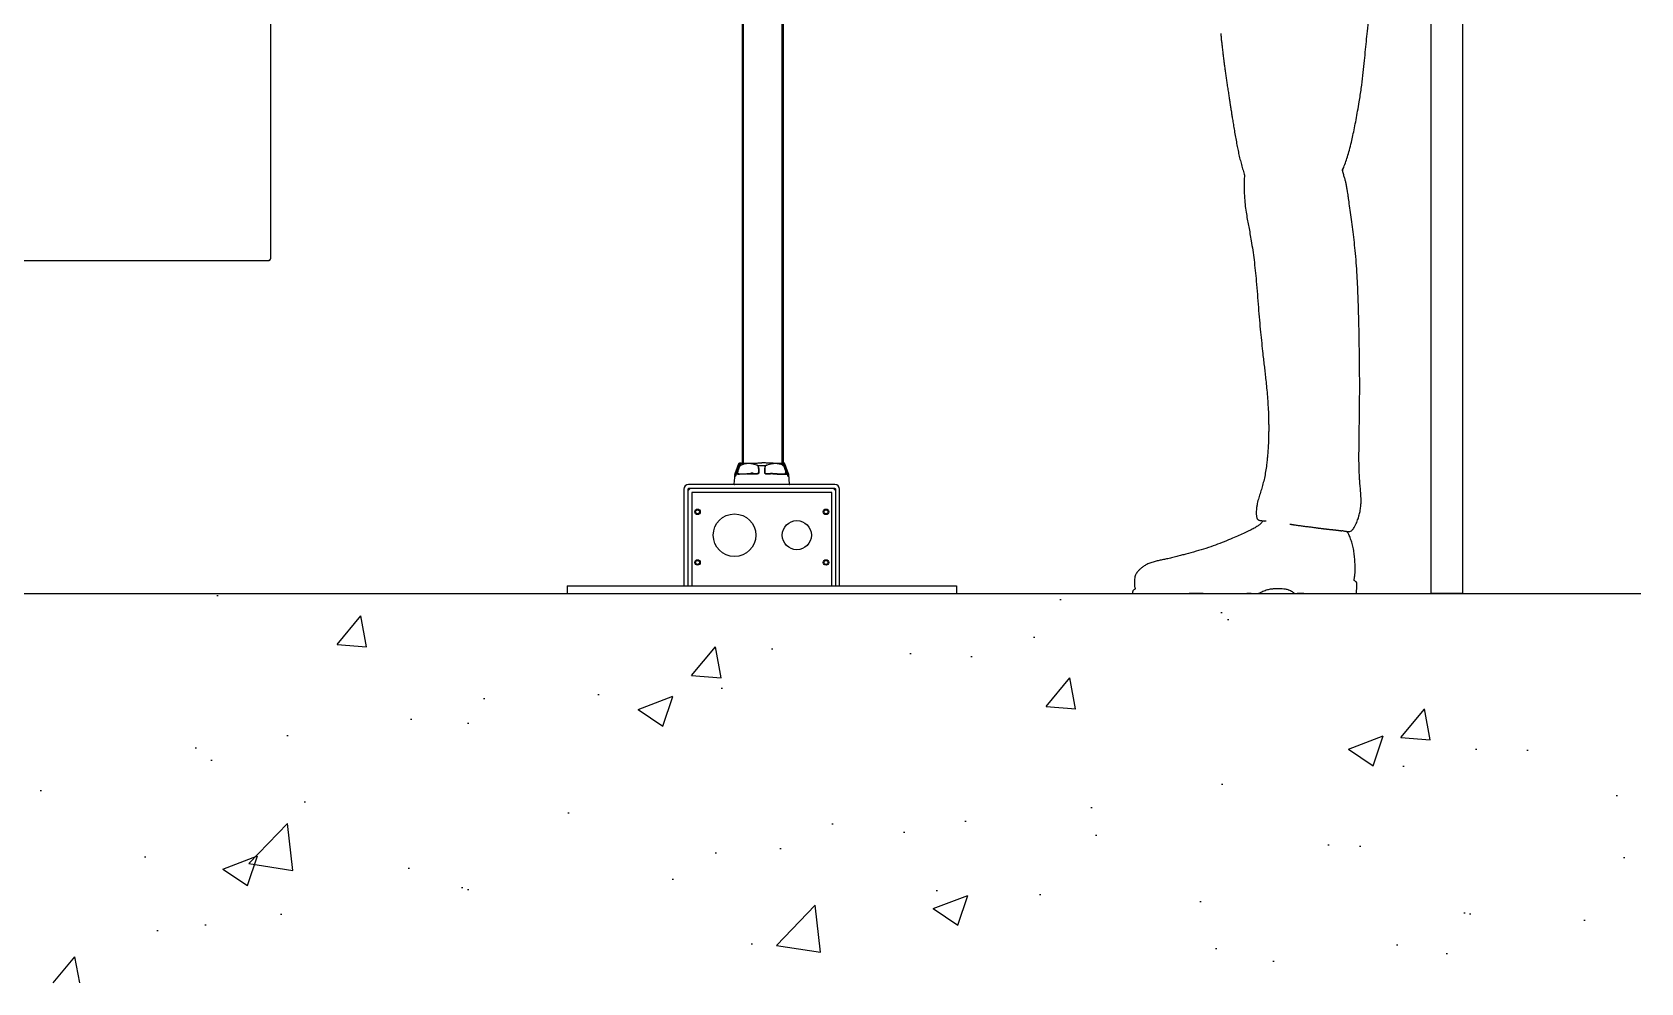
# Model space of a CAD drawing. Header units: inches. Extents: x 16559 to 58559, y 6500 to 36200.
# Drawn here: x 47575 to 49642, y 28974 to 30195 of the extents above; entities that cross this region are included whole.
import ezdxf

# ---------------------------------------------------------------- set-up
doc = ezdxf.new("R2010")
doc.units = ezdxf.units.IN
doc.header["$LTSCALE"] = 300
for name, color, linetype in [('CAPANNONE', 4, 'Continuous'), ('MACCHINA', 40, 'Continuous'), ('PROTEZIONI', 40, 'Continuous')]:
    doc.layers.add(name, color=color, linetype=linetype)

# ---------------------------------------------------------------- blocks, each defined once
blk = doc.blocks.new('A$Ccd749461')
at = {"layer": 'MACCHINA'}
for p, q in [((1369.3, 1712.8), (1369.3, -434.8)), ((1001.5, -437), (1367, -437)), ((1367, -437), (1367.1, -437)), ((1369.3, -434.8), (1368.7, -434.8))]:
    blk.add_line(p, q, dxfattribs=at)
for points in [[(1368.7, -434.8), (1368.6, -435.1), (1368.6, -435.7), (1368.2, -436.4), (1367.7, -436.9), (1367.2, -437), (1367, -437)], [(1367.1, -437), (1367.4, -437), (1368, -436.9), (1368.7, -436.4), (1369.2, -435.7), (1369.3, -435.1), (1369.3, -434.8)]]:
    blk.add_open_spline(points, degree=3, dxfattribs=at)
blk = doc.blocks.new('A$Cdb5bb879')
at = {"layer": 'MACCHINA'}
for p, q in [((2006.9, 1450.3), (2006.9, 167.5)), ((2008.5, 1454), (2008.5, 167.5)), ((2058.5, 167.5), (2058.5, 1454)), ((2060.1, 167.4), (2060.1, 1450.2)), ((2002.6, 166.8), (1997.8, 153.7)), ((2004.2, 166.8), (1999.2, 153.3)), ((2002.9, 167.1), (2002.7, 166.8)), ((2002.9, 161.3), (2004.8, 166.8)), ((2004, 167.4), (2005.1, 167.4)), ((2004.2, 166.8), (2004.3, 167.1)), ((2004.2, 163.6), (2004.8, 166.8)), ((2005.9, 167.5), (2005.1, 167.4)), ((2007.5, 166), (2006.7, 165.7)), ((2008.8, 166.4), (2007.5, 166)), ((2008.5, 166.3), (2008.8, 166.3)), ((2017.3, 166.9), (2017.4, 167.1)), ((2032.3, 167.8), (2032.3, 167.8)), ((2047.3, 166.8), (2047.2, 167.1)), ((2056.1, 166.3), (2055.7, 166.3)), ((2057.1, 166.1), (2055.8, 166.4)), ((2057.9, 165.7), (2057.1, 166)), ((2059.5, 167.4), (2058.7, 167.5)), ((2059.5, 167.4), (2060.6, 167.4)), ((2060.4, 163.7), (2059.8, 166.8)), ((2059.8, 166.8), (2061.6, 161.6)), ((2060.3, 167.1), (2060.4, 166.8)), ((2065.4, 153.3), (2060.4, 166.8)), ((2061.9, 166.8), (2061.7, 167.1)), ((2066.8, 153.7), (2062, 166.8)), ((1997.7, 153.2), (1996.6, 140.5)), ((1997.8, 153.7), (1997.7, 153.2)), ((1999, 150.9), (1997.7, 150.9)), ((1997.9, 153.2), (1998, 153.7)), ((1999.2, 152.8), (1998.3, 152.8)), ((1999.3, 153.5), (2000.8, 157.7)), ((2000.1, 153.5), (2001.5, 157.2)), ((2001.2, 153.5), (2000.1, 153.5)), ((2001.3, 154.6), (2001.2, 153.5)), ((2001.5, 157.5), (2001.3, 154.6)), ((2003.9, 153.5), (2001.4, 153.5)), ((2002.2, 153.5), (2001.4, 153.5)), ((2001.5, 153.5), (2002.3, 153.5)), ((2002.3, 153.5), (2002.4, 154.3)), ((2002.4, 153.5), (2002.3, 153.5)), ((2002.4, 154.3), (2002.9, 154.3)), ((2002.9, 154.3), (2002.8, 153.5)), ((2002.8, 153.5), (2003.7, 153.5)), ((2016.7, 153.6), (2013.3, 153.6)), ((2013.5, 153.6), (2027, 153.7)), ((2018.3, 153.6), (2013.5, 153.6)), ((2018.4, 154.5), (2018.3, 153.6)), ((2021.1, 154.5), (2018.4, 154.5)), ((2018.4, 153.6), (2018.5, 154.5)), ((2021.1, 153.6), (2021.1, 154.5)), ((2026.9, 153.7), (2021.1, 153.6)), ((2028.2, 154.9), (2028.4, 157.6)), ((2028.3, 154.8), (2028.2, 154.5)), ((2028.5, 157.6), (2028.3, 154.8)), ((2036.2, 157.6), (2036.4, 154.9)), ((2036.4, 154.5), (2036.3, 154.8)), ((2051.1, 153.6), (2037.6, 153.7)), ((2038.7, 153.7), (2037.6, 153.7)), ((2037.7, 153.7), (2043.5, 153.6)), ((2043.5, 154.5), (2046.2, 154.5)), ((2043.5, 153.6), (2043.5, 154.5)), ((2046.2, 153.6), (2046.1, 154.5)), ((2046.2, 154.5), (2046.3, 153.6)), ((2046.3, 153.6), (2051.1, 153.6)), ((2052.1, 153.6), (2047.9, 153.6)), ((2060.7, 153.5), (2063.2, 153.5)), ((2061.8, 153.5), (2060.9, 153.5)), ((2062.2, 154.3), (2061.7, 154.3)), ((2061.7, 154.3), (2061.8, 153.5)), ((2062.3, 153.5), (2062.2, 154.3)), ((2062.2, 153.5), (2062.3, 153.5)), ((2063.1, 153.5), (2062.3, 153.5)), ((2063.2, 153.5), (2062.7, 153.5)), ((2063.3, 154.6), (2063.1, 157.5)), ((2063.1, 157.2), (2064.4, 153.5)), ((2063.2, 153.5), (2063.2, 153.5)), ((2063.4, 153.5), (2063.3, 154.6)), ((2063.8, 157.7), (2065.3, 153.5)), ((2066.3, 152.8), (2065.4, 152.8)), ((2065.6, 151), (2065.7, 150.8)), ((2065.6, 150.9), (2066.9, 150.9)), ((2066.6, 153.7), (2066.7, 153.2)), ((2066.9, 153.2), (2066.8, 153.7)), ((2066.9, 151.6), (2066.8, 151.6)), ((2068, 140.5), (2066.9, 153.2)), ((1932.3, 134), (1932.3, 10)), ((1940.3, 135), (1937.3, 132)), ((1937.3, 134), (1937.3, 10)), ((1937.3, 132), (1937.3, 10)), ((2126.3, 140), (1938.3, 140)), ((2126.3, 135), (1938.3, 135)), ((2124.3, 135), (1940.3, 135)), ((2122.3, 130), (1942.3, 130)), ((1942.3, 130), (1942.3, 10)), ((2122.3, 10), (2122.3, 130)), ((2127.3, 132), (2124.3, 135)), ((2127.3, 10), (2127.3, 134)), ((2127.3, 10), (2127.3, 132)), ((2132.3, 10), (2132.3, 134)), ((1782.3, 10), (1782.3, 0)), ((1782.3, 10), (2282.3, 10)), ((1782.3, 0), (2282.3, 0)), ((2282.3, 10), (2282.3, 0))]:
    blk.add_line(p, q, dxfattribs=at)
at = {"layer": 'MACCHINA', "flags": 128}
for points in [[(2003.3, 166.8), (2003.2, 166.8), (2003.1, 166.9), (2003.1, 166.9), (2003, 167), (2003, 167), (2003, 167.1), (2002.9, 167.1), (2002.9, 167.1)], [(2006.7, 165.7), (2007.4, 166), (2007.7, 166.1)], [(2007.5, 166.1), (2007.7, 166.1), (2008.5, 166.3)], [(2057, 166.1), (2056.9, 166.1), (2056.1, 166.3)], [(2057.9, 165.7), (2057.2, 166), (2056.9, 166.1)], [(2061.7, 167.1), (2061.7, 167.1), (2061.6, 167.1), (2061.6, 167), (2061.6, 167), (2061.5, 166.9), (2061.5, 166.9), (2061.4, 166.8), (2061.3, 166.8)], [(2000.1, 153.5), (2000, 153.5), (1999.9, 153.5), (1999.8, 153.5), (1999.7, 153.5), (1999.6, 153.5), (1999.5, 153.5), (1999.4, 153.5), (1999.3, 153.5)], [(2037.1, 164.3), (2032.3, 164.3), (2027.5, 164.3)], [(2061.5, 161.6), (2061.7, 161.4), (2061.7, 161.3)], [(2064.4, 153.5), (2064.6, 153.5), (2064.7, 153.5), (2064.8, 153.5), (2064.9, 153.5), (2065, 153.5), (2065.1, 153.5), (2065.2, 153.5), (2065.3, 153.5)]]:
    blk.add_lwpolyline(points, dxfattribs=at)
at = {"layer": 'MACCHINA'}
for centre, radius in [((1949.8, 105), 3.5), ((1949.8, 105), 2.5), ((2114.8, 105), 3.5), ((2114.8, 105), 2.5), ((1997.3, 75), 27.3), ((2077.3, 75), 18.7), ((1949.8, 40), 3.5), ((1949.8, 40), 2.5), ((2114.8, 40), 3.5), ((2114.8, 40), 2.5)]:
    blk.add_circle(centre, radius, dxfattribs=at)
for centre, radius, start, end in [((1938.3, 134), 6, 90, 180), ((1938.3, 134), 1, 90, 180), ((2126.3, 134), 6, 0, 90), ((2126.3, 134), 1, 0, 90)]:
    blk.add_arc(centre, radius, start, end, dxfattribs=at)
for points, knots in [([(2003.5, 167.4), (2003.4, 167.4), (2003.2, 167.4), (2002.9, 167.2), (2002.7, 167), (2002.6, 166.9), (2002.6, 166.8)], [0, 0, 0, 0, 0.244206, 0.5, 0.755794, 1, 1, 1, 1]), ([(2003.3, 166.8), (2003.2, 166.8), (2003.1, 166.8), (2003, 166.8), (2002.9, 166.8), (2002.9, 166.8), (2002.8, 166.8), (2002.8, 166.8), (2002.7, 166.8)], [0, 0, 0, 0, 0.225655, 0.357561, 0.499948, 0.531326, 0.749834, 1, 1, 1, 1]), ([(2006.7, 165.7), (2006.4, 165.5), (2005.7, 165.1), (2004.6, 164.2), (2003.6, 163), (2003.1, 161.9), (2002.9, 161.3)], [0, 0, 0, 0, 0.226665, 0.463263, 0.722064, 1, 1, 1, 1]), ([(2003.7, 167.4), (2003.7, 167.4), (2003.8, 167.4), (2003.9, 167.4), (2004, 167.4), (2004, 167.4), (2004, 167.4)], [0, 0, 0, 0, 0.249069, 0.500033, 0.751422, 1, 1, 1, 1]), ([(2004.2, 166.8), (2004.2, 166.8), (2004.2, 166.8), (2004.2, 166.8), (2004.2, 166.8)], [0, 0, 0, 0, 0.655071, 1, 1, 1, 1]), ([(2005.1, 167.4), (2005, 167.4), (2004.9, 167.4), (2004.7, 167.4), (2004.5, 167.3), (2004.4, 167.1), (2004.3, 167.1)], [0, 0, 0, 0, 0.243844, 0.491759, 0.743771, 1, 1, 1, 1]), ([(2004.8, 166.8), (2004.8, 166.8), (2004.8, 166.8), (2004.8, 166.8), (2004.8, 166.8), (2004.8, 166.8), (2004.8, 166.8), (2004.8, 166.8), (2004.9, 166.9), (2005, 167.1), (2005.1, 167.2), (2005.2, 167.2), (2005.4, 167.3), (2005.6, 167.4), (2005.8, 167.4), (2005.9, 167.5)], [0, 0, 0, 0, 0.001765, 0.003327, 0.004851, 0.006512, 0.010742, 0.016653, 0.060161, 0.251453, 0.375248, 0.455, 0.499079, 0.746647, 1, 1, 1, 1]), ([(2005.9, 167.5), (2006.1, 167.5), (2006.4, 167.5), (2007.5, 167.5), (2008.9, 167.5), (2010.7, 167.5), (2012.9, 167.5), (2015.3, 167.6), (2016.9, 167.6), (2017.6, 167.6)], [0, 0, 0, 0, 0.125682, 0.251276, 0.375873, 0.500461, 0.664832, 0.835324, 1, 1, 1, 1]), ([(2026, 165.1), (2024.9, 165.3), (2023, 165.8), (2020.1, 166.5), (2017.8, 166.9), (2016.1, 167), (2014.6, 167), (2013.1, 166.9), (2011.2, 166.7), (2009.7, 166.5), (2008.7, 166.3), (2008.5, 166.3)], [0, 0, 0, 0, 0.214132, 0.387195, 0.523439, 0.624841, 0.679616, 0.754389, 0.850892, 0.960595, 1, 1, 1, 1]), ([(2017.6, 167.6), (2018.6, 167.6), (2020.5, 167.6), (2023.4, 167.7), (2026.3, 167.7), (2029.3, 167.8), (2031.3, 167.8), (2032.3, 167.8)], [0, 0, 0, 0, 0.210808, 0.401242, 0.597044, 0.805141, 1, 1, 1, 1]), ([(2047, 167.6), (2046, 167.6), (2044, 167.6), (2041.2, 167.7), (2038.3, 167.7), (2035.4, 167.8), (2033.4, 167.8), (2032.3, 167.8)], [0, 0, 0, 0, 0.211724, 0.40311, 0.598028, 0.798461, 1, 1, 1, 1]), ([(2055.9, 166.3), (2055.5, 166.4), (2054.3, 166.6), (2052.5, 166.8), (2050.3, 167), (2048, 166.9), (2045.2, 166.6), (2042, 165.8), (2039.8, 165.4), (2038.6, 165.1)], [0, 0, 0, 0, 0.072312, 0.183175, 0.28781, 0.42075, 0.58239, 0.773902, 1, 1, 1, 1]), ([(2047, 167.6), (2047.7, 167.6), (2049.3, 167.6), (2051.7, 167.5), (2053.9, 167.5), (2055.7, 167.5), (2057, 167.5), (2058.2, 167.5), (2058.5, 167.5), (2058.7, 167.5)], [0, 0, 0, 0, 0.164594, 0.335116, 0.499539, 0.624137, 0.748731, 0.874321, 1, 1, 1, 1]), ([(2061.7, 161.3), (2061.5, 161.7), (2061.2, 162.5), (2060.6, 163.5), (2059.9, 164.2), (2059.3, 164.8), (2058.6, 165.3), (2058.1, 165.6), (2057.9, 165.7)], [0, 0, 0, 0, 0.189737, 0.41214, 0.540317, 0.678339, 0.82542, 1, 1, 1, 1]), ([(2058.7, 167.5), (2058.8, 167.4), (2059, 167.4), (2059.3, 167.3), (2059.6, 167.1), (2059.7, 167), (2059.7, 166.9), (2059.8, 166.8), (2059.8, 166.8), (2059.8, 166.8), (2059.8, 166.8), (2059.8, 166.8), (2059.8, 166.8), (2059.8, 166.8), (2059.8, 166.8)], [0, 0, 0, 0, 0.254182, 0.502011, 0.749157, 0.873023, 0.967194, 0.989353, 0.992654, 0.99529, 0.996457, 0.997592, 0.998755, 1, 1, 1, 1]), ([(2060.3, 167.1), (2060.2, 167.1), (2060.1, 167.3), (2059.9, 167.4), (2059.7, 167.4), (2059.6, 167.4), (2059.5, 167.4)], [0, 0, 0, 0, 0.2562292, 0.5082413, 0.7561564, 1, 1, 1, 1]), ([(2060.4, 166.8), (2060.4, 166.8), (2060.4, 166.8), (2060.4, 166.8), (2060.4, 166.8)], [0, 0, 0, 0, 0.048137, 1, 1, 1, 1]), ([(2060.9, 167.4), (2060.9, 167.4), (2060.8, 167.4), (2060.7, 167.4), (2060.6, 167.4), (2060.6, 167.4), (2060.6, 167.4)], [0, 0, 0, 0, 0.255309, 0.500664, 0.751625, 1, 1, 1, 1]), ([(2062, 166.8), (2062, 166.9), (2061.9, 167), (2061.7, 167.2), (2061.4, 167.4), (2061.2, 167.4), (2061.1, 167.4)], [0, 0, 0, 0, 0.244206, 0.5, 0.755794, 1, 1, 1, 1]), ([(2061.9, 166.8), (2061.8, 166.8), (2061.8, 166.8), (2061.7, 166.8), (2061.7, 166.8), (2061.7, 166.8), (2061.6, 166.8), (2061.5, 166.8), (2061.4, 166.8), (2061.3, 166.8)], [0, 0, 0, 0, 0.250035, 0.41633, 0.468949, 0.500315, 0.642596, 0.774424, 1, 1, 1, 1]), ([(1997.7, 151.6), (1997.8, 151.9), (1997.8, 152.5), (1997.9, 153), (1997.9, 153.2)], [0, 0, 0, 0, 0.5803355, 1, 1, 1, 1]), ([(1997.7, 151.6), (1997.7, 151.5), (1997.7, 151.2), (1997.7, 151), (1997.7, 150.9), (1997.7, 150.9), (1997.7, 150.9), (1997.7, 150.9), (1997.7, 150.9)], [0, 0, 0, 0, 0.518695, 0.835085, 0.934602, 0.969962, 0.985346, 1, 1, 1, 1]), ([(1998.3, 152.6), (1998.3, 152.6), (1998.3, 152.6), (1998.3, 152.6), (1998.3, 152.7), (1998.3, 152.8), (1998.3, 152.8)], [0, 0, 0, 0, 0.096069, 0.207039, 0.500271, 1, 1, 1, 1]), ([(1999.2, 152.6), (1999.1, 152.6), (1998.9, 152.6), (1998.6, 152.6), (1998.4, 152.6), (1998.3, 152.6)], [0, 0, 0, 0, 0.057199, 0.505456, 1, 1, 1, 1]), ([(1999, 150.9), (1999, 150.9), (1999, 150.9), (1999, 150.9), (1999, 150.9), (1999, 151), (1999, 151.3), (1999.1, 151.5), (1999.1, 151.6)], [0, 0, 0, 0, 0.014945, 0.030693, 0.06639, 0.162862, 0.503595, 1, 1, 1, 1]), ([(1999.3, 153.5), (1999.3, 153.5), (1999.3, 153.4), (1999.3, 153.4), (1999.3, 153.3), (1999.2, 153), (1999.1, 152.4), (1999.1, 151.9), (1999.1, 151.6)], [0, 0, 0, 0, 0.01899, 0.038783, 0.084717, 0.216839, 0.502457, 1, 1, 1, 1]), ([(2001.3, 154.6), (2001.3, 154.9), (2001.3, 155.3), (2001.4, 155.7), (2001.4, 155.8), (2001.4, 155.8), (2001.4, 155.8), (2001.4, 155.8), (2001.4, 155.8), (2001.4, 155.8), (2001.4, 156), (2001.4, 156.5), (2001.5, 157), (2001.5, 157.4), (2001.5, 157.5), (2001.5, 157.6), (2001.5, 157.6), (2001.5, 157.6), (2001.5, 157.6)], [0, 0, 0, 0, 0.315185, 0.391252, 0.396939, 0.399464, 0.399765, 0.399914, 0.399932, 0.399942, 0.399946, 0.580455, 0.890854, 0.970584, 0.991581, 0.997363, 0.999074, 1, 1, 1, 1]), ([(2001.3, 154.6), (2001.3, 154.5), (2001.3, 154.2), (2001.3, 153.9), (2001.3, 153.6), (2001.4, 153.5), (2001.4, 153.5), (2001.4, 153.5)], [0, 0, 0, 0, 0.219177, 0.438374, 0.657657, 0.880873, 1, 1, 1, 1]), ([(2001.4, 153.5), (2001.3, 153.5), (2001.3, 153.5), (2001.3, 153.8), (2001.2, 154.1), (2001.3, 154.4), (2001.3, 154.6)], [0, 0, 0, 0, 0.265625, 0.499581, 0.750659, 1, 1, 1, 1]), ([(2001.7, 158.2), (2001.7, 158.1), (2001.6, 157.9), (2001.5, 157.6), (2001.5, 157.5)], [0, 0, 0, 0, 0.491751, 1, 1, 1, 1]), ([(2002.9, 161.3), (2002.8, 160.9), (2002.5, 160.1), (2002.1, 159.1), (2001.8, 158.5), (2001.7, 158.2)], [0, 0, 0, 0, 0.345974, 0.708559, 1, 1, 1, 1]), ([(2001.7, 158.3), (2001.7, 158.3), (2001.7, 158.4), (2001.8, 158.5), (2001.8, 158.6)], [0, 0, 0, 0, 0.291096, 1, 1, 1, 1]), ([(2013.5, 153.6), (2012.8, 153.6), (2011.3, 153.5), (2009.4, 153.5), (2007.6, 153.5), (2005.8, 153.5), (2004.5, 153.5), (2004, 153.5), (2003.9, 153.5)], [0, 0, 0, 0, 0.159434, 0.318862, 0.461115, 0.603367, 0.885853, 1, 1, 1, 1]), ([(2013.5, 153.6), (2012.4, 153.5), (2010.1, 153.5), (2007.2, 153.5), (2004.9, 153.5), (2004.2, 153.5), (2003.9, 153.5)], [0, 0, 0, 0, 0.249665, 0.499228, 0.748941, 1, 1, 1, 1]), ([(2013.4, 153.6), (2013.4, 153.6), (2013.5, 153.6), (2013.5, 153.6), (2013.5, 153.6), (2013.7, 153.6), (2014.5, 153.6), (2015.2, 153.6), (2015.8, 153.6)], [0, 0, 0, 0, 0.011446, 0.012488, 0.020825, 0.044227, 0.260948, 1, 1, 1, 1]), ([(2015.8, 153.6), (2016.3, 153.6), (2017.3, 153.6), (2018.4, 153.6), (2019.2, 153.6), (2019.6, 153.6), (2019.8, 153.6), (2019.8, 153.6), (2019.6, 153.6), (2019.2, 153.6), (2018.5, 153.6), (2017.7, 153.6), (2016.8, 153.6), (2015.5, 153.6), (2014.4, 153.6), (2013.8, 153.6)], [0, 0, 0, 0, 0.0915771, 0.2029852, 0.2722089, 0.3364283, 0.4034613, 0.4699201, 0.5272943, 0.6024644, 0.6718577, 0.7408367, 0.7984377, 0.8740149, 1, 1, 1, 1]), ([(2025, 165.3), (2025.1, 165.3), (2025.7, 165.3), (2026.5, 165.1), (2027.2, 164.8), (2027.4, 164.4), (2027.5, 164.3)], [0, 0, 0, 0, 0.085016, 0.394469, 0.69585, 1, 1, 1, 1]), ([(2027.4, 164.2), (2027.2, 164.5), (2027, 164.9), (2026.1, 165), (2025.8, 165.1)], [0, 0, 0, 0, 0.740481, 1, 1, 1, 1]), ([(2028.2, 154.9), (2028.1, 154.7), (2028.1, 154.4), (2027.8, 154.1), (2027.5, 153.8), (2027.2, 153.7), (2026.9, 153.7), (2026.9, 153.7)], [0, 0, 0, 0, 0.2203868, 0.4407789, 0.6615847, 0.8866222, 1, 1, 1, 1]), ([(2028.2, 154.5), (2028.1, 154.4), (2028, 154.1), (2027.7, 153.9), (2027.4, 153.7), (2027.2, 153.7), (2027, 153.7)], [0, 0, 0, 0, 0.245535, 0.499501, 0.734701, 1, 1, 1, 1]), ([(2028.4, 160), (2028.2, 160.8), (2027.9, 162.3), (2027.6, 163.6), (2027.4, 164.2)], [0, 0, 0, 0, 0.4993559, 1, 1, 1, 1]), ([(2027.5, 164.3), (2027.6, 164), (2027.7, 163.4), (2028, 162.3), (2028.3, 161.2), (2028.4, 160.4), (2028.5, 160)], [0, 0, 0, 0, 0.246563, 0.499983, 0.749997, 1, 1, 1, 1]), ([(2028.4, 157.6), (2028.4, 157.9), (2028.4, 158.5), (2028.5, 159.3), (2028.4, 159.8), (2028.4, 159.9), (2028.4, 160)], [0, 0, 0, 0, 0.2893128, 0.5960679, 0.906547, 1, 1, 1, 1]), ([(2028.5, 160), (2028.5, 159.9), (2028.5, 159.6), (2028.6, 159.1), (2028.5, 158.4), (2028.5, 157.9), (2028.5, 157.6)], [0, 0, 0, 0, 0.2499658, 0.5002624, 0.7507325, 1, 1, 1, 1]), ([(2036.1, 157.6), (2036.1, 157.9), (2036.1, 158.4), (2036, 159.1), (2036.1, 159.6), (2036.1, 159.9), (2036.1, 160)], [0, 0, 0, 0, 0.249261, 0.499725, 0.750016, 1, 1, 1, 1]), ([(2036.1, 160), (2036.2, 160.4), (2036.3, 161.2), (2036.6, 162.3), (2036.8, 163.4), (2037, 164), (2037.1, 164.3)], [0, 0, 0, 0, 0.250005, 0.500018, 0.753458, 1, 1, 1, 1]), ([(2036.2, 160), (2036.2, 159.8), (2036.1, 159.5), (2036.1, 158.8), (2036.2, 158.1), (2036.2, 157.7), (2036.2, 157.6)], [0, 0, 0, 0, 0.291757, 0.620149, 0.882343, 1, 1, 1, 1]), ([(2036.3, 154.8), (2036.3, 155.3), (2036.2, 156.1), (2036.1, 157.1), (2036.1, 157.6), (2036.1, 157.6)], [0, 0, 0, 0, 0.499997, 0.91619, 1, 1, 1, 1]), ([(2036.2, 160), (2036.4, 160.8), (2036.7, 162.3), (2037, 163.6), (2037.2, 164.2)], [0, 0, 0, 0, 0.4993559, 1, 1, 1, 1]), ([(2036.4, 154.9), (2036.5, 154.7), (2036.5, 154.4), (2036.7, 154.1), (2037.1, 153.8), (2037.4, 153.7), (2037.7, 153.7), (2037.7, 153.7)], [0, 0, 0, 0, 0.220387, 0.440779, 0.661585, 0.886622, 1, 1, 1, 1]), ([(2037.6, 153.7), (2037.4, 153.7), (2037.2, 153.7), (2036.8, 153.9), (2036.6, 154.1), (2036.5, 154.4), (2036.4, 154.5)], [0, 0, 0, 0, 0.2650775, 0.4997263, 0.7537964, 1, 1, 1, 1]), ([(2037.1, 164.3), (2037.2, 164.4), (2037.2, 164.5), (2037.6, 164.8), (2038.2, 165.1), (2038.9, 165.3), (2039.5, 165.3), (2039.6, 165.3)], [0, 0, 0, 0, 0.169664, 0.338472, 0.602082, 0.909533, 1, 1, 1, 1]), ([(2037.2, 164.2), (2037.4, 164.5), (2037.6, 164.9), (2038.5, 165), (2038.8, 165.1)], [0, 0, 0, 0, 0.737153, 1, 1, 1, 1]), ([(2044.9, 153.6), (2044.9, 153.6), (2044.9, 153.6), (2044.9, 153.6), (2044.9, 153.6)], [0, 0, 0, 0, 0.631593, 1, 1, 1, 1]), ([(2050.8, 153.6), (2050.4, 153.6), (2049.9, 153.6), (2049.3, 153.6), (2049, 153.6), (2048.9, 153.6), (2048.9, 153.6), (2048.8, 153.6), (2048.8, 153.6)], [0, 0, 0, 0, 0.549691, 0.808495, 0.906176, 0.94844, 0.973018, 1, 1, 1, 1]), ([(2051, 153.6), (2051, 153.6), (2050.9, 153.6), (2050.9, 153.6), (2050.9, 153.6), (2050.8, 153.6), (2050.8, 153.6), (2050.8, 153.6), (2050.8, 153.6), (2050.8, 153.6)], [0, 0, 0, 0, 0.0942488, 0.4235202, 0.5865051, 0.6511804, 0.7078875, 0.8236952, 1, 1, 1, 1]), ([(2051.1, 153.6), (2051.8, 153.6), (2053.3, 153.5), (2055.2, 153.5), (2056.9, 153.5), (2058.8, 153.5), (2060.1, 153.5), (2060.6, 153.5), (2060.7, 153.5)], [0, 0, 0, 0, 0.1594336, 0.318862, 0.461115, 0.6033671, 0.8858532, 1, 1, 1, 1]), ([(2060.7, 153.5), (2060.4, 153.5), (2059.7, 153.5), (2057.4, 153.5), (2054.6, 153.5), (2052.2, 153.5), (2051.1, 153.6)], [0, 0, 0, 0, 0.2514501, 0.4983835, 0.7460041, 1, 1, 1, 1]), ([(2062.9, 158.2), (2062.8, 158.5), (2062.5, 159.1), (2062.1, 160.1), (2061.8, 160.9), (2061.7, 161.3)], [0, 0, 0, 0, 0.291441, 0.654026, 1, 1, 1, 1]), ([(2062.9, 158.3), (2062.9, 158.4), (2062.8, 158.6), (2062.8, 158.7), (2062.7, 158.7)], [0, 0, 0, 0, 0.623137, 1, 1, 1, 1]), ([(2062.9, 158.3), (2062.9, 158.3), (2062.9, 158.4), (2062.8, 158.5), (2062.8, 158.5)], [0, 0, 0, 0, 0.247238, 1, 1, 1, 1]), ([(2062.9, 158.2), (2062.9, 158.1), (2063, 157.9), (2063.1, 157.6), (2063.1, 157.5)], [0, 0, 0, 0, 0.491751, 1, 1, 1, 1]), ([(2063.3, 154.6), (2063.3, 155.1), (2063.2, 156), (2063.1, 157), (2063.1, 157.4), (2063.1, 157.5), (2063.1, 157.6), (2063.1, 157.6), (2063.1, 157.6), (2063.1, 157.6)], [0, 0, 0, 0, 0.56092, 0.88717, 0.970263, 0.991801, 0.997568, 0.999705, 1, 1, 1, 1]), ([(2063.3, 154.6), (2063.3, 154.5), (2063.3, 154.2), (2063.3, 153.9), (2063.3, 153.6), (2063.2, 153.5), (2063.2, 153.5), (2063.2, 153.5)], [0, 0, 0, 0, 0.219177, 0.438374, 0.657657, 0.880873, 1, 1, 1, 1]), ([(2063.2, 153.5), (2063.2, 153.5), (2063.3, 153.5), (2063.3, 153.8), (2063.3, 154.1), (2063.3, 154.4), (2063.3, 154.6)], [0, 0, 0, 0, 0.265187, 0.500648, 0.750881, 1, 1, 1, 1]), ([(2063.4, 153.5), (2063.6, 153.4), (2063.9, 153.4), (2064.3, 153.4), (2064.4, 153.5)], [0, 0, 0, 0, 0.508268, 1, 1, 1, 1]), ([(2065.3, 153.5), (2065.3, 153.5), (2065.3, 153.4), (2065.3, 153.4), (2065.3, 153.3), (2065.4, 153), (2065.5, 152.4), (2065.5, 151.9), (2065.5, 151.6)], [0, 0, 0, 0, 0.018436, 0.038582, 0.087432, 0.232772, 0.502301, 1, 1, 1, 1]), ([(2066.3, 152.6), (2066.2, 152.6), (2066, 152.6), (2065.7, 152.6), (2065.5, 152.6), (2065.4, 152.6)], [0, 0, 0, 0, 0.496676, 0.944914, 1, 1, 1, 1]), ([(2065.5, 151.6), (2065.5, 151.5), (2065.6, 151.3), (2065.6, 151), (2065.6, 151), (2065.6, 150.9), (2065.6, 150.9), (2065.6, 150.9), (2065.6, 150.9), (2065.6, 150.9)], [0, 0, 0, 0, 0.498552, 0.832872, 0.882922, 0.923983, 0.969061, 0.989535, 1, 1, 1, 1]), ([(2066.3, 152.8), (2066.3, 152.8), (2066.3, 152.7), (2066.3, 152.6), (2066.3, 152.6), (2066.3, 152.6), (2066.3, 152.6)], [0, 0, 0, 0, 0.499378, 0.792845, 0.903883, 1, 1, 1, 1]), ([(2066.8, 151.6), (2066.8, 151.6), (2066.8, 151.6), (2066.8, 151.6), (2066.8, 151.9), (2066.8, 152.4), (2066.7, 153), (2066.7, 153.2)], [0, 0, 0, 0, 0.0006104, 0.0050808, 0.0172058, 0.5008089, 1, 1, 1, 1]), ([(2066.9, 150.9), (2066.9, 150.9), (2066.9, 150.9), (2066.9, 150.9), (2066.9, 150.9), (2066.9, 150.9), (2066.9, 151), (2066.9, 151.2), (2066.9, 151.4), (2066.9, 151.5), (2066.9, 151.5), (2066.9, 151.5), (2066.9, 151.6), (2066.9, 151.6), (2066.9, 151.6), (2066.9, 151.6), (2066.9, 151.6), (2066.9, 151.6)], [0, 0, 0, 0, 0.015844, 0.032206, 0.068554, 0.112614, 0.166362, 0.49955, 0.742929, 0.935119, 0.983411, 0.995663, 0.998819, 0.999656, 0.999889, 0.99996, 1, 1, 1, 1]), ([(1996.6, 140.6), (1996.6, 140.5), (1996.6, 140.4), (1996.7, 140.3), (1996.8, 140.2), (1996.8, 140.1), (1997, 140), (1997.1, 140), (1997.1, 140)], [0, 0, 0, 0, 0.239023, 0.368072, 0.500023, 0.631971, 0.761011, 1, 1, 1, 1]), ([(2067.4, 140), (2067.5, 140), (2067.6, 140), (2067.8, 140.1), (2067.8, 140.2), (2067.9, 140.3), (2068, 140.4), (2068, 140.5), (2068, 140.6)], [0, 0, 0, 0, 0.238792, 0.367686, 0.499516, 0.631419, 0.760523, 1, 1, 1, 1])]:
    blk.add_open_spline(points, degree=3, knots=knots, dxfattribs=at)
blk = doc.blocks.new('A$C3e97a4e5')
at = {"color": 7, "linetype": 'Continuous', "lineweight": 25}
for p, q in [((38.3, 5), (38.8, 4.9)), ((-84.9, 0), (-88.9, 0)), ((-71, 0), (-84.9, 0)), ((-9, 0), (-14.7, 0))]:
    blk.add_line(p, q, dxfattribs=at)
for points, knots in [([(107.8, 543.3), (108.1, 544.1), (109.7, 547.3), (111.9, 553.2), (114.6, 561.2), (117.1, 570.1), (119.5, 579.3), (121.6, 588.8), (123.6, 598.4), (125.7, 608.9), (127.7, 620), (130, 633.5), (132.3, 648.6), (134.4, 665.1), (136, 680.6), (137.5, 695.2), (138.8, 709), (140.2, 723.3), (141.9, 738.6), (144.1, 755.1), (146.1, 768.6), (147.7, 779), (148.9, 785.9), (150.1, 792.6), (151.2, 798.6), (152.2, 803.6), (153, 807.4), (153.5, 810.1), (154, 812.2), (154.5, 814.6), (155.1, 817.8), (156, 821.5), (156.9, 826), (158, 831.1), (159.3, 836.9), (160.8, 844.1), (162.6, 852.7), (164.5, 862.6), (166, 871.1), (166.7, 876.3), (166.9, 878)], [0, 0, 0, 0, 0.007858, 0.031312, 0.055201, 0.081875, 0.11195, 0.138278, 0.167194, 0.198487, 0.231713, 0.266393, 0.31777, 0.366322, 0.411653, 0.454323, 0.49477, 0.533299, 0.580477, 0.629271, 0.680057, 0.700484, 0.721147, 0.741888, 0.760271, 0.775378, 0.7872, 0.794018, 0.799465, 0.806641, 0.816029, 0.827596, 0.841031, 0.856466, 0.874126, 0.893969, 0.921999, 0.952503, 0.984586, 1, 1, 1, 1]), ([(-48.2, 719.4), (-48.1, 718.6), (-47.9, 716), (-47.5, 711.4), (-46.9, 706.2), (-46.4, 701.5), (-45.9, 697.7), (-45.6, 695), (-45.4, 693.1), (-45.2, 691.5), (-44.9, 689.4), (-44.6, 686.5), (-44.1, 682.8), (-43.5, 677.9), (-42.7, 672.2), (-41.8, 666), (-40.9, 660), (-40, 653.7), (-39, 647.1), (-38, 640.6), (-37.2, 634.9), (-36.5, 630.9), (-36.2, 628.4), (-35.9, 627), (-35.7, 625.4), (-35.3, 623.2), (-34.8, 620), (-34.2, 615.9), (-33.3, 610.6), (-32.3, 604.1), (-31, 596.5), (-29.7, 588.5), (-28.2, 580.4), (-26.8, 572.7), (-25.2, 565.3), (-23.6, 558.1), (-21.6, 550.9), (-19.7, 544), (-18.3, 539.4), (-17.7, 537.3)], [0, 0, 0, 0, 0.013141, 0.042948, 0.073464, 0.099008, 0.119595, 0.135237, 0.142923, 0.150013, 0.16134, 0.177231, 0.197681, 0.222677, 0.256993, 0.291028, 0.323884, 0.355564, 0.394185, 0.430817, 0.462791, 0.487575, 0.496404, 0.50383, 0.5109, 0.522833, 0.540231, 0.562862, 0.590363, 0.627874, 0.670012, 0.714938, 0.760077, 0.802758, 0.841913, 0.883604, 0.922601, 0.963195, 1, 1, 1, 1]), ([(-17.6, 537.4), (-17.7, 536.1), (-18.2, 532.4), (-18.3, 526.3), (-18.3, 519.6), (-18, 513.5), (-17.6, 506.2), (-16.8, 497.6), (-15.4, 488), (-13.8, 479.1), (-12.2, 470.7), (-10.6, 462.1), (-8.9, 452.2), (-7.1, 440.9), (-5.4, 428.3), (-3.9, 415), (-2.5, 400.2), (-1.2, 384.4), (0.1, 367.7), (1.4, 351.6), (2.8, 336.3), (4.3, 321.9), (5.6, 309.7), (6.8, 299.5), (7.8, 291.1), (8.8, 282.7), (9.7, 273.8), (10.8, 263.8), (11.7, 253.1), (12.5, 241.9), (13.1, 230.3), (13.3, 220.1), (13.4, 211.9), (13.3, 206.3), (13.2, 201.8), (13.1, 198.1), (13, 194.6), (12.8, 190.5), (12.5, 185.5), (12.1, 179.8), (11.6, 173.8), (10.9, 166.7), (9.8, 159), (8.3, 150.5), (6.6, 142.8), (4.5, 135.4), (2.3, 128.3), (0, 121.2), (-1.5, 114.9), (-2.3, 109.8), (-2.6, 106), (-2.7, 103.1), (-2.5, 100.6), (-2.3, 98.8), (-1.9, 97.5), (-1.6, 96.6), (-1.3, 95.9), (-0.7, 95.2), (0.1, 94.6), (1.3, 94.1), (2.3, 93.9), (2.8, 93.8)], [0, 0, 0, 0, 0.008485, 0.025135, 0.040183, 0.053523, 0.065468, 0.089024, 0.1107, 0.130441, 0.14849, 0.167961, 0.188907, 0.215364, 0.243594, 0.273429, 0.304444, 0.342081, 0.37938, 0.415408, 0.4496, 0.481569, 0.511158, 0.531159, 0.549874, 0.567546, 0.587146, 0.609495, 0.634471, 0.658492, 0.684273, 0.711554, 0.726492, 0.738872, 0.748806, 0.756401, 0.763246, 0.772373, 0.783656, 0.796826, 0.81045, 0.823803, 0.843918, 0.862632, 0.880718, 0.897027, 0.913676, 0.930384, 0.94713, 0.957145, 0.965664, 0.972738, 0.977142, 0.981931, 0.984963, 0.986521, 0.988136, 0.990054, 0.992465, 0.995648, 1, 1, 1, 1]), ([(113.5, 79.6), (113.8, 79.6), (114.8, 79.6), (116.5, 79.6), (118.6, 80), (120.5, 81.3), (122.4, 83.5), (124.1, 86.4), (125.8, 89.8), (127.1, 93), (128.3, 96.3), (129.6, 100.5), (130.8, 105.7), (131.8, 111.7), (132.1, 117.4), (132, 122.6), (131.7, 127.2), (131.4, 131.4), (131.1, 135.2), (130.8, 139.1), (130.4, 143.1), (130.1, 148.4), (129.7, 155), (129.5, 163.4), (129.3, 172.9), (129.4, 183.6), (129.5, 195.5), (129.7, 208.3), (129.9, 221.9), (130.1, 235.9), (130.2, 249.7), (130.3, 267.5), (130.2, 288.9), (129.9, 311.6), (129.6, 331.1), (129.2, 347.6), (128.8, 363.3), (128.3, 378.4), (127.7, 393.6), (126.9, 409.1), (125.9, 424.9), (124.6, 440.1), (123.1, 454.4), (121.5, 467.6), (119.8, 480.3), (118.1, 492.2), (116.9, 501.3), (115.9, 507.8), (115.3, 512.1), (114.7, 516.3), (113.9, 520.9), (113.1, 525.5), (112, 530.1), (110.8, 534.5), (109.3, 539.2), (108.1, 542.6), (108.6, 545), (109.9, 548)], [0, 0, 0, 0, 0.002332, 0.005802, 0.011149, 0.015672, 0.019973, 0.029187, 0.03765, 0.044299, 0.051629, 0.0599, 0.072609, 0.086171, 0.098382, 0.109289, 0.119028, 0.127488, 0.135565, 0.143378, 0.151937, 0.161349, 0.176515, 0.19405, 0.214118, 0.236661, 0.261568, 0.28867, 0.317724, 0.347381, 0.376614, 0.405263, 0.459703, 0.511526, 0.547981, 0.582827, 0.615817, 0.646854, 0.67854, 0.711453, 0.744965, 0.77832, 0.807555, 0.835749, 0.862704, 0.888167, 0.911383, 0.920838, 0.929864, 0.938501, 0.947907, 0.959426, 0.968015, 0.977484, 0.98792, 0.999479, 1, 1, 1, 1]), ([(2.2, 89), (1.1, 88.2), (-1.2, 86.4), (-5.6, 83.8), (-11, 81), (-17.6, 77.9), (-25, 74.6), (-33.8, 70.7), (-43.9, 66.5), (-55.2, 62.1), (-67.3, 57.9), (-80, 54.2), (-88.7, 51.9), (-93.1, 50.7)], [0, 0, 0, 0, 0.038337, 0.0871, 0.146835, 0.217233, 0.296967, 0.383889, 0.496023, 0.615027, 0.738652, 0.866493, 1, 1, 1, 1]), ([(6, 93.4), (5.7, 92.9), (5.1, 91.9), (3.7, 90.5), (2.7, 89.5), (2.2, 89)], [0, 0, 0, 0, 0.2835123, 0.6219675, 1, 1, 1, 1]), ([(2.7, 93.9), (2.9, 93.8), (3.3, 93.8), (4.6, 93.6), (5.9, 93.4), (7, 93.3), (7.4, 93.2)], [0, 0, 0, 0, 0.29955, 0.575698, 0.826862, 1, 1, 1, 1]), ([(2.7, 93.9), (2.9, 93.8), (3.3, 93.8), (4.5, 93.6), (5.5, 93.5), (6, 93.4)], [0, 0, 0, 0, 0.378229, 0.726907, 1, 1, 1, 1]), ([(10, 93.2), (9.8, 93.2), (9.4, 93.2), (8.9, 93.2), (8.4, 93.2), (7.9, 93.2), (7.6, 93.2), (7.4, 93.2)], [0, 0, 0, 0, 0.123306, 0.273091, 0.441864, 0.72026, 1, 1, 1, 1]), ([(40.7, 89.2), (40.9, 89.1), (41.4, 89.1), (42.1, 89), (42.8, 88.9), (43.6, 88.7), (44.4, 88.6), (45.1, 88.5), (46.5, 88.3), (48.6, 88), (52.1, 87.5), (56.6, 86.9), (61.1, 86.3), (64.8, 85.9), (67.4, 85.5), (70.2, 85.2), (72.4, 84.9), (74.3, 84.6), (75.7, 84.4), (77.1, 84.2), (78.5, 84.1), (79.9, 83.9), (81.3, 83.7), (82.2, 83.6), (82.7, 83.5)], [0, 0, 0, 0, 0.016558, 0.033607, 0.051146, 0.069173, 0.087684, 0.106674, 0.126137, 0.187601, 0.254024, 0.375537, 0.513208, 0.573819, 0.636421, 0.700744, 0.76654, 0.799953, 0.833341, 0.866703, 0.900037, 0.933354, 0.966667, 1, 1, 1, 1]), ([(82.7, 83.5), (82.9, 83.5), (83.4, 83.4), (84.1, 83.3), (84.8, 83.3), (85.5, 83.2), (86.3, 83.1), (87, 83), (87.7, 82.9), (88.5, 82.8), (89.2, 82.7), (90, 82.7), (91.1, 82.5), (92.6, 82.4), (94.1, 82.2), (95.2, 82.1), (96.1, 82), (97, 81.9), (97.6, 81.9), (97.9, 81.8)], [0, 0, 0, 0, 0.043273, 0.087034, 0.131294, 0.176065, 0.221362, 0.267204, 0.313613, 0.360614, 0.408234, 0.456475, 0.505334, 0.6276, 0.750771, 0.808103, 0.868763, 0.932735, 1, 1, 1, 1]), ([(97.9, 81.8), (98.1, 81.8), (98.4, 81.8), (98.9, 81.7), (99.4, 81.7), (99.8, 81.6), (100.3, 81.6), (100.7, 81.5), (101.2, 81.5), (101.6, 81.4), (102, 81.4), (102.4, 81.3), (102.8, 81.3), (103.3, 81.2), (104, 81.1), (104.8, 81), (105.5, 80.9), (106.1, 80.8), (106.7, 80.7), (107.1, 80.7), (107.3, 80.7)], [0, 0, 0, 0, 0.0443061, 0.088241, 0.1318058, 0.1750016, 0.2178297, 0.2602915, 0.3023886, 0.3441228, 0.3854958, 0.4265096, 0.4671663, 0.5074679, 0.598949, 0.686633, 0.7705523, 0.8507366, 0.9272117, 1, 1, 1, 1]), ([(113.5, 79.6), (113.5, 79.6), (113.3, 79.6), (113, 79.6), (112.3, 79.7), (111.2, 79.9), (109.6, 80.3), (108.1, 80.5), (107.3, 80.7)], [0, 0, 0, 0, 0.014216, 0.174533, 0.333947, 0.545944, 0.767143, 1, 1, 1, 1]), ([(126, 0), (126.1, 1.3), (126.3, 4), (126.5, 7.6), (126.7, 10.6), (126.6, 12.7), (126.3, 14.1), (125.8, 14.9), (125.2, 15.3), (124.6, 15.8), (124, 16.2), (123.5, 16.6), (123.3, 17.1), (123, 18.2), (123.5, 20.1), (123.9, 22.7), (124.2, 25.1), (124.3, 27.7), (124.4, 30.6), (124.5, 34.2), (124.3, 39), (123.9, 44.9), (123.2, 51.9), (122, 59), (120.2, 65.7), (118.1, 71.7), (116.2, 76.2), (114.8, 78.7), (114.3, 79.6)], [0, 0, 0, 0, 0.04866, 0.095867, 0.131809, 0.156676, 0.172674, 0.183028, 0.189994, 0.198571, 0.211161, 0.216613, 0.221174, 0.229217, 0.258605, 0.293559, 0.322547, 0.349212, 0.384657, 0.428326, 0.479948, 0.557473, 0.643899, 0.734447, 0.820122, 0.896308, 0.963062, 1, 1, 1, 1]), ([(-93.1, 50.7), (-94.9, 50.2), (-98.8, 49.1), (-104.9, 47.5), (-111.3, 45.9), (-117.5, 44.5), (-123.3, 43.3), (-128.6, 42.2), (-133.9, 40.9), (-139.3, 39.3), (-142.7, 37.6), (-144.4, 36.8)], [0, 0, 0, 0, 0.106712, 0.225845, 0.353036, 0.481739, 0.583384, 0.684725, 0.78769, 0.892916, 1, 1, 1, 1]), ([(-144.4, 36.8), (-145.8, 36), (-148.4, 34.4), (-151.7, 31.7), (-154.2, 29.2), (-156, 27), (-157.3, 25), (-158.2, 22.7), (-158.7, 19.9), (-159.1, 16.7), (-159.2, 13.4), (-159.1, 10.6), (-158.7, 8.5), (-158.3, 7.2), (-158.2, 6.5), (-158.2, 6.1), (-158.3, 5.9), (-158.5, 5.6), (-159, 5.3), (-159.7, 4.9), (-160.5, 4.3), (-161.1, 3.5), (-161.4, 2.6), (-161.6, 1.4), (-161.5, 0.6), (-161.4, 0)], [0, 0, 0, 0, 0.106297, 0.205272, 0.291077, 0.345471, 0.396242, 0.449933, 0.514263, 0.589996, 0.667353, 0.733786, 0.781676, 0.813589, 0.825343, 0.830789, 0.836298, 0.842435, 0.85488, 0.876239, 0.896685, 0.923371, 0.940507, 0.96129, 1, 1, 1, 1]), ([(0, 0), (0.3, 0.1), (1.8, 0.9), (4.2, 2.2), (7.3, 3.6), (10.2, 4.7), (13, 5.4), (15.5, 5.9), (17.7, 6.2), (19.7, 6.4), (21.7, 6.6), (24.1, 6.6), (27.1, 6.7), (30.7, 6.5), (34.8, 6), (37.5, 5.3), (38.8, 4.9)], [0, 0, 0, 0, 0.024597, 0.122241, 0.20294, 0.276308, 0.34732, 0.414902, 0.464487, 0.513319, 0.560979, 0.615525, 0.690224, 0.783151, 0.889221, 1, 1, 1, 1]), ([(38.9, 4.9), (39.7, 4.6), (41.4, 4), (43.6, 2.7), (45.4, 1.3), (46.5, 0.3), (47.1, -0.2)], [0, 0, 0, 0, 0.293527, 0.550393, 0.782488, 1, 1, 1, 1]), ([(-161.4, 0), (-161.4, 0), (-161.4, 0), (-160.1, 0), (-157.6, 0), (-155.1, 0), (-153.9, 0)], [0, 0, 0, 0, 0.147934, 0.433617, 0.719525, 1, 1, 1, 1]), ([(-153.9, 0), (-152.4, 0), (-150.7, 0), (-146.8, 0), (-144.7, 0), (-141.7, 0), (-141, 0), (-139.8, 0), (-139.1, 0), (-137.1, 0), (-135.7, 0), (-131.5, 0), (-128.6, 0), (-122.7, 0), (-119.6, 0), (-113.6, 0), (-110.5, 0), (-101.4, 0), (-95.3, 0), (-89.2, 0)], [0, 0, 0, 0, 0.125, 0.125, 0.25, 0.25, 0.28125, 0.28125, 0.3125, 0.3125, 0.375, 0.375, 0.5, 0.5, 0.625, 0.625, 0.75, 0.75, 1, 1, 1, 1]), ([(-89.2, 0), (-82.1, 0), (-75, 0), (-60.9, 0), (-53.8, 0), (-43.2, 0), (-39.6, 0), (-32.5, 0), (-29, 0), (-23.7, 0), (-22, 0), (-18.4, 0), (-16.7, 0), (-13.2, 0), (-11.4, 0), (-8.8, 0), (-7.9, 0), (-6.2, 0), (-5.3, 0), (-4.5, 0)], [0, 0, 0, 0, 0.25, 0.25, 0.5, 0.5, 0.625, 0.625, 0.75, 0.75, 0.8125, 0.8125, 0.875, 0.875, 0.9375, 0.9375, 0.96875, 0.96875, 1, 1, 1, 1]), ([(-4.5, 0), (-4, 0), (-2.9, 0), (-1.5, 0), (-0.5, 0), (0, 0), (0, 0), (0, 0)], [0, 0, 0, 0, 0.241306, 0.48113, 0.664029, 0.807997, 1, 1, 1, 1]), ([(46.9, 0), (46.9, 0), (46.9, 0), (47, 0), (47.5, 0), (48.3, 0), (49.6, 0), (50.6, 0), (51.2, 0)], [0, 0, 0, 0, 0.154119, 0.315662, 0.439714, 0.56431, 0.752891, 1, 1, 1, 1]), ([(58.7, 0), (57.2, 0), (55.7, 0), (53.5, 0), (52.8, 0), (51.3, 0), (50.6, 0), (49.9, 0)], [0, 0, 0, 0, 0.5, 0.5, 0.75, 0.75, 1, 1, 1, 1]), ([(51.2, 0), (51.9, 0), (52.6, 0), (54.1, 0), (54.8, 0), (57, 0), (58.5, 0), (62.9, 0), (65.8, 0), (74.6, 0), (80.5, 0), (89.2, 0), (92.1, 0), (96.4, 0), (97.8, 0), (100.6, 0), (102, 0), (104.7, 0), (106.1, 0), (108.7, 0), (110, 0), (111.8, 0), (112.3, 0), (113.5, 0), (114, 0), (115.6, 0), (116.5, 0), (117.4, 0)], [0, 0, 0, 0, 0.03125, 0.03125, 0.0625, 0.0625, 0.125, 0.125, 0.25, 0.25, 0.5, 0.5, 0.625, 0.625, 0.6875, 0.6875, 0.75, 0.75, 0.8125, 0.8125, 0.875, 0.875, 0.90625, 0.90625, 0.9375, 0.9375, 1, 1, 1, 1]), ([(117.4, 0), (118.4, 0), (120.4, 0), (122.7, 0), (124.7, 0), (125.9, 0), (125.9, 0), (125.9, 0)], [0, 0, 0, 0, 0.168649, 0.337746, 0.586205, 0.835393, 1, 1, 1, 1])]:
    blk.add_open_spline(points, degree=3, knots=knots, dxfattribs=at)

msp = doc.modelspace()

# ---------------------------------------------------------------- hatches: boundary and pattern name
at = {"layer": 'CAPANNONE'}
h = msp.add_hatch(dxfattribs=at)
h.set_pattern_fill('AR-CONC', color=8, scale=2.5)
h.set_pattern_definition([(50, (-8000, 0), (455.4617, -39.8477), [47.625, -523.875]), (355, (-8000, 0), (-88.1086, 477.642), [38.1, -419.1015]), (100.45144, (-7962.04, -3.3), (367.353, 437.7944), [40.475, -445.2256]), (46.1842, (-8000, 127), (677.6976, -105.106), [71.4375, -785.8125]), (96.6356, (-7943.5, 118.24), (593.51, 618.565), [60.7126, -667.839]), (351.1842, (-8000, 127), (593.51, 618.565), [57.15, -628.649]), (21, (-7936.5, 95.25), (379.036, -255.663), [47.625, -523.875]), (326, (-7936.5, 95.25), (154.505, 460.47), [38.1, -419.1]), (71.45144, (-7904.9, 73.94), (533.541, 204.807), [40.475, -445.225]), (37.5, (-8000, 0), (7.7215, 211.3876), [0, -414.02, 0, -425.45, 0, -420.6875]), (7.5, (-8000, 0), (167.04916, 250.4514), [0, -242.57, 0, -404.495, 0, -160.3375]), (327.5, (-8141.6, 0), (338.9765, -14.32186), [0, -158.75, 0, -495.3, 0, -657.225]), (317.5, (-8205.1, 0), (370.323, 63.5662), [0, -206.375, 0, -328.93, 0, -466.725])])
h.paths.add_polyline_path([(49641.528, 29474.28), (43909.165, 29474.28), (43909.165, 28974.28), (49641.528, 28974.28)])

# ---------------------------------------------------------------- linework, layer by layer
msp.add_line((43909.165, 29474.28), (49641.528, 29474.28), dxfattribs=at)
at = {"layer": 'PROTEZIONI'}
msp.add_lwpolyline([(49372.265, 31274.28), (49412.265, 31274.28), (49412.265, 29474.28), (49372.265, 29474.28)], close=True, dxfattribs=at)

# ---------------------------------------------------------------- block references
msp.add_blockref('A$C3e97a4e5', (49150.1, 29474.28))
at = {"color": 30}
msp.add_blockref('A$Cdb5bb879', (46479.967, 29474.28), dxfattribs=at)
at = {"layer": 'MACCHINA'}
msp.add_blockref('A$Ccd749461', (46511.967, 30339.28), dxfattribs=at)

doc.saveas('drawing.dxf')
